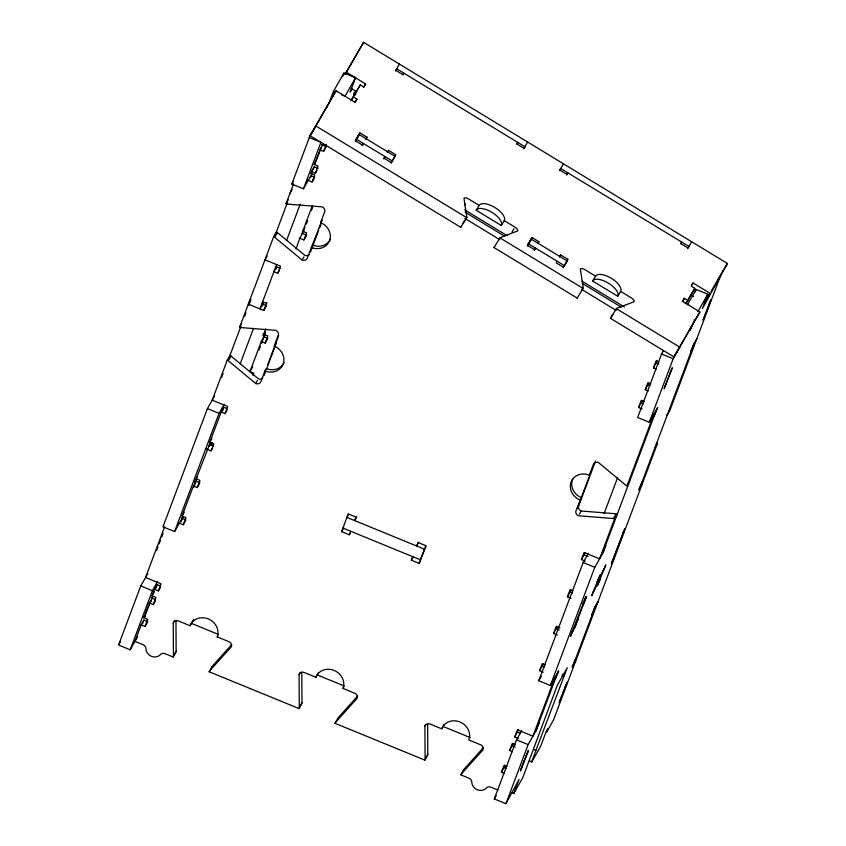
<?xml version="1.0" encoding="UTF-8"?>
<svg xmlns="http://www.w3.org/2000/svg" width="846" height="846" viewBox="0 0 846 846"><rect width="100%" height="100%" fill="white"/><g stroke="black" fill="none" stroke-linecap="round" stroke-linejoin="round"><path stroke-width="1.27" d="M315.019 163.891L315.146 163.289M315.283 162.897L323.003 143.386L322.612 144.592M710.555 301.007L710.915 299.685L702.994 320.317L710.555 301.007L709.212 303.376M152.1 598.207L152.608 596.483L145.66 614.122M520.946 769.268L520.438 770.992L528.348 750.391L520.946 769.268L522.289 766.899M559.724 701.08L559.227 702.804L567.127 682.204L559.724 701.08L561.078 698.711M611.933 562.178L611.436 563.901L624.898 528.539L611.933 562.178L613.287 559.809M262.852 378.025A4.198 3.775 29.6 0 1 258.411 378.797L231 356.039A4.198 3.786 29.6 0 0 229.943 355.436L227.246 360.174A4.198 3.786 29.6 0 1 228.304 360.777L255.714 383.534A4.198 3.775 29.6 0 0 260.928 381.567L264.925 370.929A14.678 13.229 29.6 0 0 283.146 364.076A14.678 13.229 29.6 0 0 274.252 346.109L278.429 334.794A4.198 3.775 29.6 0 0 275.711 330.331L240.782 327.561A4.219 3.807 29.6 0 1 239.619 327.254L273.66 236.7L276.356 231.963A4.198 3.786 29.6 0 1 277.403 232.565L304.824 255.323A4.198 3.775 29.6 0 0 309.266 254.551M273.66 236.7A4.198 3.786 29.6 0 1 274.707 237.303L302.128 260.06A4.198 3.775 29.6 0 0 307.331 258.093L311.339 247.455A14.678 13.229 29.6 0 0 329.559 240.602A14.678 13.229 29.6 0 0 320.666 222.635L324.843 211.32A4.198 3.775 29.6 0 0 322.125 206.868L287.196 204.087A4.219 3.807 29.6 0 1 286.033 203.78L293.509 183.889M572.869 478.646A14.678 13.229 29.6 0 0 581.329 497.617L575.798 511.291A4.198 3.775 29.6 0 0 578.516 515.753L613.445 518.535A4.219 3.807 29.6 0 1 614.608 518.841L617.305 514.104A4.219 3.807 29.6 0 0 616.142 513.797L581.213 511.016A4.198 3.775 29.6 0 1 578.675 505.887L595.552 460.996M147.902 573.387L140.764 585.929L118.556 645.033L130.178 649.791L137.697 636.562M214.514 396.129L207.418 408.607L162.982 526.815L174.604 531.584L182.99 516.832L181.213 521.559M310.493 177.618L311.825 174.075L303.439 188.817L291.828 184.058L309.298 137.549L336.031 90.744L355.151 102.366L356.938 99.204L353.364 97.026L360.248 84.917L363.833 87.096L365.631 83.934L346.511 72.312L345.189 74.459M164.536 527.016L145.565 577.501L161.057 583.846L158.392 590.942L154.511 589.355L152.069 595.848L155.95 597.445L153.285 604.53L149.372 602.934L143.809 617.707L147.722 619.304L145.057 626.4L141.187 624.813L134.969 641.363L143.133 644.715A4.198 3.775 29.6 0 1 145.903 648.575A8.386 7.561 29.6 0 0 151.423 656.295A8.386 7.561 29.6 0 0 160.507 654.55A4.198 3.775 29.6 0 1 165.044 653.683L173.219 657.035L175.915 652.298A4.177 3.765 29.6 0 0 176.137 651.209L175.957 620.562M227.246 360.174L212.209 400.179L227.701 406.535L225.036 413.62L221.166 412.034L209.829 442.183L213.71 443.769L211.045 450.855L206.276 448.909M156.584 550.598L157.98 546.897M159.133 543.819L160.507 540.171M161.681 537.051L163.066 533.361M221.705 377.358L223.111 373.625M228.579 359.074L240.528 327.265M244.6 316.425L245.975 312.777M248.713 305.48L250.088 301.832M274.887 235.854L287.196 203.125M326.683 107.791L327.571 105.422M328.935 103.424L333.43 91.453L343.92 73.02L355.542 77.779L350.138 92.14L351.936 88.989M342.567 76.616L343.92 73.02M130.178 649.791L152.386 590.688L157.546 581.614M174.604 531.584L219.04 413.366L224.201 404.293M303.439 188.817L320.92 142.308L309.298 137.549M178.506 522.786L183.275 524.742L185.94 517.646L182.059 516.06L193.396 485.921L196.092 481.184L199.963 482.77M276.589 264.565L259.934 308.896L263.529 302.582L262.197 306.125M307.341 180.029L312.111 181.975L314.775 174.889L310.905 173.293L311.529 171.632L314.226 166.895L318.096 168.481M311.529 171.632L315.399 173.219L318.064 166.123L314.194 164.536L321.089 147.394M197.414 476.848L194.728 482.368L210.294 442.564L208.962 446.117L210.76 442.955L209.871 445.324M142.551 623.618L143.883 620.076L147.754 621.662L145.057 626.4M150.715 601.897L151.635 599.433M155.833 588.266L157.208 584.618L160.116 585.802M193.819 487.211L196.092 481.184M222.498 410.913L223.862 407.296L226.76 408.491M240.211 363.791L253.536 328.354M275.711 269.335L276.621 266.924L280.491 268.51M286.508 240.613L300.182 204.246M314.226 166.895L310.905 173.293M193.396 485.921L197.266 487.508L199.931 480.412L196.357 478.952M251.008 299.399L248.312 304.137L263.804 310.482L266.924 302.604M276.621 266.924L273.924 271.661L277.795 273.247L280.47 266.152L264.967 259.807L267.156 255.957M319.746 149.763L323.616 151.349L326.292 144.254M265.729 328.872L263.064 335.968L265.464 331.759M252.954 375.571L253.842 373.213L249.961 371.627L261.298 341.477L263.994 336.74L267.865 338.326L265.168 343.064L261.298 341.477M296.015 249.105L299.167 239.926L304.148 229.911M299.167 237.98L303.936 239.926L306.601 232.84L302.731 231.254L312.248 205.927M355.648 90.469L354.072 95.323M259.003 350.001L260.367 346.384M261.562 343.19L265.274 333.345M306.326 224.095L307.69 220.478M311.497 210.358L312.713 207.133M265.168 343.064L267.833 335.978L263.064 334.022M267.822 364.425L278.715 335.46M311.339 247.455L322.009 220.267L320.666 222.635M264.079 375.624L265.443 371.976M266.353 369.554L276.388 342.863M310.482 252.15L318.699 230.313M319.608 227.881L320.972 224.243M350.434 532.906L349.356 534.799L341.604 531.626L348.266 513.892L356.018 517.065L354.685 520.607L356.843 516.821M349.356 534.799L350.688 531.246M420.695 560.517L419.077 563.362L411.336 560.179L412.668 556.636M419.077 563.362L425.739 545.628L417.998 542.455L416.666 545.998L418.823 542.212M426.204 546.008L420.409 559.809L342.937 528.073M579.975 499.986A14.678 13.229 29.6 0 1 571.082 482.019A14.678 13.229 29.6 0 1 589.313 475.166L593.31 464.517A4.198 3.775 29.6 0 1 598.513 462.561L625.934 485.318A4.198 3.786 29.6 0 0 626.981 485.921L629.678 481.184M577.332 508.256L589.102 476.933M504.343 773.572L501.435 772.377L504.1 765.292L507.029 766.487M512.591 751.713L509.652 750.508L512.316 743.423L515.225 744.607M518.64 738.505L514.759 736.919L517.435 729.823L532.927 736.168L555.135 677.064M543.217 672.179L539.642 670.719L542.307 663.624L545.215 664.819M557.514 635.071L553.644 633.485L556.308 626.389L559.883 627.859M570.987 598.302L567.412 596.842L570.077 589.747L572.985 590.931M585.284 561.184L581.413 559.597L584.078 552.512L599.571 558.857L614.608 518.841M642.156 408.978L638.582 407.518L641.247 400.422L644.144 401.607M648.152 390.968L645.244 389.773L647.909 382.688L650.817 383.873M656.369 369.099L653.461 367.904L656.126 360.819L659.034 362.003M501.435 772.377L505.02 765.281M509.652 750.508L513.236 743.412M514.759 736.919L518.344 729.812M539.642 670.719L543.227 663.613M553.644 633.485L557.228 626.378M567.412 596.842L570.997 589.736M581.413 559.597L584.998 552.501M638.582 407.518L642.156 400.412M645.244 389.773L648.607 383.27M653.461 367.904L657.046 360.808M511.418 792.586L513.744 793.537L519.074 779.356L505.919 803.7L494.297 798.941L516.515 739.838L521.675 730.764M555.166 679.423L558.73 670.751L550.344 685.493L538.733 680.734L583.158 562.516L588.404 553.305M663.497 350.551L661.54 353.988L637.662 417.522L649.284 422.281L657.67 407.539L654.106 416.211M604.065 513.649L617.495 477.937M695.253 291.859L696.152 289.459L707.774 294.228L702.381 308.589L727.444 263.497L363.59 42.3L344.988 74.184M505.919 803.7L528.137 744.596L536.523 729.855L539.188 722.759L538.289 724.335M550.344 685.493L594.78 567.285L603.166 552.533L605.831 545.448L604.932 547.024M649.284 422.281L673.162 358.746L699.885 311.941L682.574 301.409L684.372 298.257L687.946 300.436L685.969 303.651M626.981 485.921L654.074 413.863M522.331 765.567L527.841 752.115M573.599 629.583L570.468 636.287L586.045 596.483L584.713 600.026M535.624 731.43L557.831 672.327M574.497 627.996L585.601 598.45M602.267 554.119L656.771 409.126M691.436 326.63L690.103 330.173L694.598 319.83M594.823 589.07L591.692 595.774L600.152 574.878L598.82 578.431M598.714 582.217L597.382 585.77L605.842 564.874L602.712 571.579M533.995 749.535L535.93 750.328L567.264 667.769L557.387 685.144L522.733 777.749L513.744 793.537M529.3 760.956L531.722 761.95L535.93 750.328M573.059 665.612L595.277 606.508L597.963 601.77L594.378 608.084L591.714 615.179L592.612 613.604M639.703 488.301L694.206 343.307M656.274 443.241A4.219 3.807 29.6 0 1 657.437 443.547L553.538 719.978L546.495 732.35L547.827 728.808L546.03 731.97L540.7 746.151L531.722 761.95M720.781 275.024L669.81 410.627L667.124 415.365A4.198 3.786 29.6 0 1 666.31 414.942M354.886 93.568L354.146 95.175M145.195 616.205L144.698 617.072L145.195 615.349L143.809 617.707M709.9 293.52L704.411 303.164L710.376 293.509L693.054 282.987L691.256 286.149L694.841 288.317L687.946 300.436M466.812 217.115A4.198 1.819 31.8 0 1 466.706 217.665L460.753 227.31L310.006 135.667L336.031 90.744M346.099 72.841L363.59 42.3M291.828 184.058L293.118 181.784M355.542 77.779L345.052 96.211L341.573 94.784M289.966 193.322L292.156 189.462M286.033 203.78L288.275 199.825M287.196 204.087L287.651 203.294M314.194 164.536L315.537 162.168M351.164 100.071L360.248 84.917M275.161 236.51L277.403 232.565M323.616 151.349L326.313 146.612L321.554 144.655M315.399 173.219L317.017 170.374M312.111 181.975L314.268 178.189M239.619 327.254L241.755 323.5M240.782 327.561L241.237 326.768M277.795 273.247L279.487 270.286M228.748 359.984L231 356.039M302.731 231.254L304.972 227.299M366.181 138.829L367.079 137.253L359.91 132.896L355.415 140.796L362.585 145.152L363.484 143.566L362.162 145.713M355.278 141.472L359.307 134.588L395.135 156.373L391.116 163.257M399.418 64.085L395.822 70.398L402.992 74.755L403.891 73.179L402.897 74.786M263.804 310.482L266.046 306.538M303.936 239.926L306.072 236.171M306.178 235.981L306.633 235.188L301.863 233.232M302.128 260.06L303.925 256.898M221.166 412.034L223.862 407.296M225.036 413.62L227.193 409.834M209.829 442.183L211.986 438.387M249.961 371.627L252.658 366.889M211.331 445.165L212.579 442.955M211.045 450.855L212.653 448.02M274.252 346.109L274.929 344.925M255.714 383.534L257.512 380.372M387.68 151.899L388.578 150.324L395.738 154.681L391.254 162.58L384.084 158.223L384.983 156.637L383.661 158.784M197.266 487.508L199.423 483.711M182.059 516.06L184.216 512.274M264.925 370.929L266.268 368.56A14.678 13.229 29.6 0 0 284.066 362.712M183.275 524.742L185.961 520.004L181.203 518.048M119.18 643.922L120.439 641.723M154.511 589.355L157.208 584.618M152.069 595.848L154.321 591.904M149.372 602.934L150.715 600.565M158.392 590.942L160.529 587.187M141.187 624.813L143.883 620.076M153.285 604.53L155.41 600.776M173.219 657.035A4.177 3.765 29.6 0 0 173.441 655.957L173.25 622.942L174.456 620.837M173.25 622.942A4.198 3.775 29.6 0 1 178.464 620.985L190.086 625.744L191.429 623.375A14.678 13.229 29.6 0 1 193.681 619.642M173.885 655.164L176.137 651.209M301.789 672.105L301.959 702.751A4.198 3.775 29.6 0 1 301.736 703.84L299.05 708.578L209.174 671.766A4.198 3.786 29.6 0 1 209.723 670.815L231.36 646.746A4.198 3.775 29.6 0 0 229.499 641.955L217.2 636.848L217.866 635.663M209.174 671.766L211.965 666.87M527.597 142.001L524.002 148.325L516.843 143.968L517.741 142.392L516.747 144M348.732 514.283L346.934 517.435L424.406 549.17M341.604 531.626L343.762 527.83M563.425 163.786L559.841 170.109L567.01 174.466L567.909 172.891L566.577 175.037M538.278 243.458L539.177 241.882L532.007 237.525L527.523 245.414L534.683 249.771L535.581 248.195L534.26 250.342M527.386 246.101L531.404 239.217L567.243 261.002L563.214 267.886M299.05 708.578A4.198 3.775 29.6 0 0 299.262 707.489L299.082 674.484L300.277 672.38M299.082 674.484A4.198 3.775 29.6 0 1 304.285 672.528L315.907 677.286L317.261 674.918A14.678 13.229 29.6 0 1 318.212 672.951M299.717 706.706L301.959 702.751M557.08 261.266L556.182 262.842L563.351 267.199L567.846 259.299L560.676 254.942L559.354 257.089M559.777 256.528L560.676 254.942M411.336 560.179L413.483 556.393M427.621 723.647L427.79 754.294A4.198 3.775 29.6 0 1 427.568 755.372L424.872 760.12L335.005 723.309A4.198 3.786 29.6 0 1 335.545 722.357L357.181 698.288A4.198 3.775 29.6 0 0 355.331 693.498L343.021 688.39L343.698 687.206M335.005 723.309L337.797 718.402M691.605 241.713L688.02 248.037L680.85 243.68L681.749 242.104L680.755 243.711M424.872 760.12A4.198 3.775 29.6 0 0 425.094 759.031L424.914 726.027L425.813 724.451M424.914 726.027A4.198 3.775 29.6 0 1 430.117 724.07L441.739 728.829L443.082 726.46A14.678 13.229 29.6 0 1 444.034 724.493M425.538 758.249L427.79 754.294M685.757 303.481L687.005 301.271M589.313 475.156L590.656 472.787M687.523 304.645L696.152 289.459M579.415 514.178L581.213 511.016M697.908 311.571L707.774 294.228M466.812 217.115L463.957 198.271A4.198 1.819 31.7 0 1 468.441 198.863L479.185 205.409A14.678 6.356 31.7 0 1 494.878 207.503A14.678 6.356 31.7 0 1 504.269 220.658L515.024 227.193A4.198 1.819 31.7 0 1 517.699 230.947L500.377 237.525A4.188 1.819 32 0 0 499.975 237.885L494.022 247.54L577.152 298.078L583.106 288.423A4.188 1.808 31.7 0 0 583.222 287.883L580.356 269.039A4.198 1.808 31.7 0 1 584.84 269.641L595.584 276.166A14.678 6.356 31.7 0 1 611.277 278.271A14.678 6.356 31.7 0 1 620.668 291.415L631.423 297.951A4.198 1.819 31.7 0 1 634.109 301.715L616.787 308.293A4.188 1.819 31.9 0 0 616.374 308.653L610.421 318.297L673.871 356.875L699.885 311.941M711.126 291.373L716.615 281.729M717.218 280.661L721.49 273.152M670.307 371.891L671.65 369.522M664.755 386.664L666.098 384.296M703.661 318.149L705.004 315.78M696.903 338.569L693.308 344.882L690.643 351.978L691.542 350.392M497.924 790.037L490.913 787.171A4.198 3.775 29.6 0 0 486.376 788.038A8.386 7.561 29.6 0 1 477.292 789.773A8.386 7.561 29.6 0 1 471.772 782.053A4.198 3.775 29.6 0 0 469.001 778.193L460.837 774.851L463.629 769.945M613.445 518.535L615.698 514.59M654.741 448.285L657.437 443.547M642.368 481.205L638.804 489.876L642.4 483.563M538.733 680.734L541.313 676.197M582.905 603.187L586.5 596.864L582.936 605.535M623.047 532.631L624.39 530.262M597.022 581.572L604.509 568.406M593.025 592.211L600.512 579.055M577.162 620.901L578.061 619.325L575.396 626.421L571.801 632.734M494.297 798.941L496.179 795.631M575.724 658.516L572.16 667.198L575.756 660.874M565.276 686.296L566.63 683.928M526.498 754.484L527.174 753.3M310.006 135.667L315.97 126.022L466.706 217.665M351.048 100.78L353.364 97.026M363.643 87.149L365.631 83.934M354.96 102.419L356.938 99.204M395.399 70.969L396.721 68.822L524.901 146.749L523.579 148.885M355.933 139.326L359.91 132.896M355.997 139.95L359.307 134.588M365.747 139.389L367.079 137.253M387.257 152.46L388.578 150.324M464.465 205.303L465.459 203.696M462.847 223.556L464.835 220.341M504.269 220.658L501.287 225.48L476.203 210.231L479.185 205.409M512.042 232.016L514.03 228.801M559.407 170.67L560.729 168.534L688.919 246.45L687.587 248.597M527.375 245.023L532.007 237.525M528.094 244.579L531.404 239.217M566.524 261.446L567.846 259.299M620.668 291.415L617.696 296.248L592.612 280.999L595.584 276.166M612.811 314.723L610.823 317.937A4.188 1.819 31.9 0 0 610.421 318.297M692.06 284.594L693.054 282.987M682.384 301.472L684.372 298.257M688.887 297.972L694.841 288.317M722.156 272.084L727.444 263.497M673.871 356.875L679.824 347.22L616.374 308.653M231.73 644.589L212.42 666.077A4.198 3.786 29.6 0 0 211.87 667.029M357.562 696.131L338.241 717.62A4.198 3.786 29.6 0 0 337.702 718.561M483.394 747.674L464.073 769.162A4.188 3.775 29.6 0 0 463.534 770.103M353.596 93.176L355.976 94.16M333.43 91.453L335.756 92.404M311.233 175.778L314.807 177.237M661.54 353.988L673.162 358.746M656.158 363.167L658.548 364.15M647.941 385.036L649.876 385.829M641.268 402.781L643.658 403.754M262.598 301.81L266.469 303.397M261.731 303.799L266.501 305.744M584.11 554.86L587.981 556.446M207.418 408.607L219.04 413.366M583.158 562.516L594.78 567.285M210.157 444.658L213.731 446.117M570.109 592.094L572.499 593.078M556.34 628.747L559.238 629.932M562.664 674.072L564.599 674.865M542.339 665.982L544.729 666.955M561.765 675.647L563.7 676.44M517.456 732.181L520.364 733.366M140.764 585.929L152.386 590.688M516.515 739.838L528.137 744.596M151.212 597.836L154.818 599.317M512.348 745.77L515.256 746.965M191.429 623.375L218.543 634.479M317.261 674.918L344.375 686.021M443.082 726.46L470.207 737.564M504.131 767.639L506.067 768.432M351.069 88.354L356.811 91.844M691.425 295.265L693.593 296.586M354.294 94.562L355.193 95.112M356.61 139.336L392.438 161.11M528.708 243.955L564.546 265.739M464.602 209.808L506.944 235.558M582.059 281.221L624.401 306.961M465.215 212.251L504.734 236.277M583.021 283.865L621.133 307.045M499.975 237.885L583.106 288.423M464.782 218.363L499.775 239.64M581.445 289.29L616.195 310.419M494.022 247.54A4.198 1.819 32 0 1 494.424 247.169M577.258 297.538A4.198 1.819 31.7 0 1 577.152 298.078M476.203 210.231A14.678 6.356 31.6 0 1 491.907 212.335A14.678 6.356 31.6 0 1 501.287 225.48M460.859 226.77A4.198 1.819 31.8 0 1 460.753 227.31M592.612 280.999A14.678 6.356 31.7 0 1 608.285 283.082A14.678 6.356 31.7 0 1 617.696 296.248M460.837 774.851A4.188 3.775 29.6 0 1 461.377 773.9L483.013 749.831A4.198 3.775 29.6 0 0 481.152 745.04L468.853 739.933A14.678 13.229 29.6 0 0 459.96 721.966A14.678 13.229 29.6 0 0 441.739 728.829M190.086 625.744A14.678 13.229 29.6 0 1 208.306 618.891A14.678 13.229 29.6 0 1 217.2 636.848M315.907 677.286A14.678 13.229 29.6 0 1 334.128 670.434A14.678 13.229 29.6 0 1 343.021 688.39M330.469 239.238A14.678 13.229 29.6 0 1 312.682 245.086M672.179 367.947L664.205 388.504L672.179 367.947"/></g></svg>
